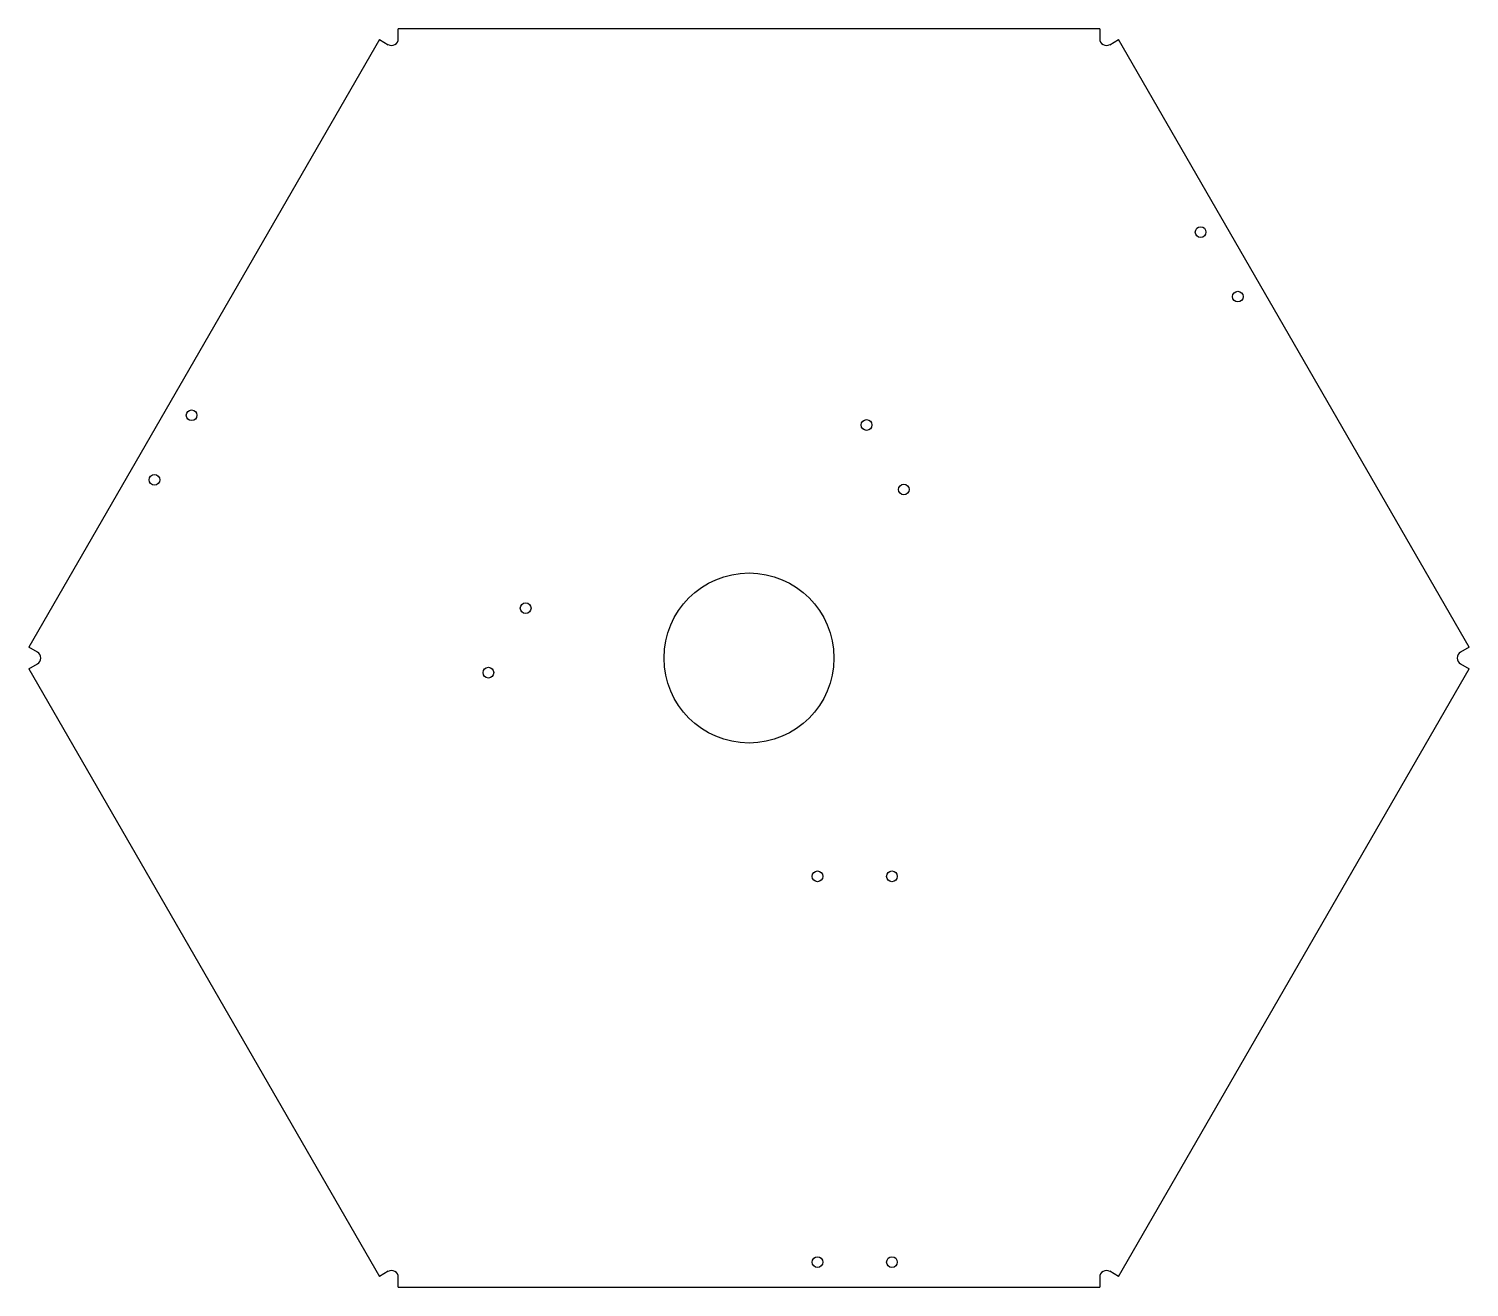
# Model space of a CAD drawing. Header units: millimetres. Extents: x -108 to 108, y -94 to 94.
import ezdxf

# ---------------------------------------------------------------- set-up
doc = ezdxf.new("R2010")
doc.units = ezdxf.units.MM

msp = doc.modelspace()

# ---------------------------------------------------------------- linework, layer by layer
at = {"color": 7, "linetype": 'Continuous', "lineweight": 25}
for p, q in [((52.4, 94), (-52.4, 94)), ((-52.4, 92.5), (-52.4, 94)), ((52.4, 94), (52.4, 92.5)), ((-55.2, 92.38), (-107.61, 1.62)), ((-55.2, 92.38), (-53.9, 91.63)), ((53.9, 91.63), (55.2, 92.38)), ((107.61, 1.62), (55.2, 92.38)), ((-106.31, 0.87), (-107.61, 1.62)), ((107.61, 1.62), (106.31, 0.87)), ((-107.61, -1.62), (-106.31, -0.87)), ((-107.61, -1.62), (-55.2, -92.38)), ((55.2, -92.38), (107.61, -1.62)), ((106.31, -0.87), (107.61, -1.62)), ((-53.9, -91.63), (-55.2, -92.38)), ((-52.4, -94), (-52.4, -92.5)), ((52.4, -92.5), (52.4, -94)), ((55.2, -92.38), (53.9, -91.63)), ((-52.4, -94), (52.4, -94))]:
    msp.add_line(p, q, dxfattribs=at)
for centre, radius in [((67.48, 63.63), 0.8), ((73.04, 53.99), 0.8), ((-83.28, 36.26), 0.8), ((17.57, 34.81), 0.8), ((-88.84, 26.62), 0.8), ((23.14, 25.18), 0.8), ((0, 0), 12.7), ((-33.37, 7.45), 0.8), ((-38.94, -2.19), 0.8), ((10.24, -32.62), 0.8), ((21.36, -32.62), 0.8), ((10.24, -90.25), 0.8), ((21.36, -90.25), 0.8)]:
    msp.add_circle(centre, radius, dxfattribs=at)
for centre, start, end in [((-53.4, 92.5), 240, 0), ((53.4, 92.5), 180, 300), ((-106.81, 0), 300, 60), ((106.81, 0), 120, 240), ((-53.4, -92.5), 0, 120), ((53.4, -92.5), 60, 180)]:
    msp.add_arc(centre, 1, start, end, dxfattribs=at)

doc.saveas('drawing.dxf')
